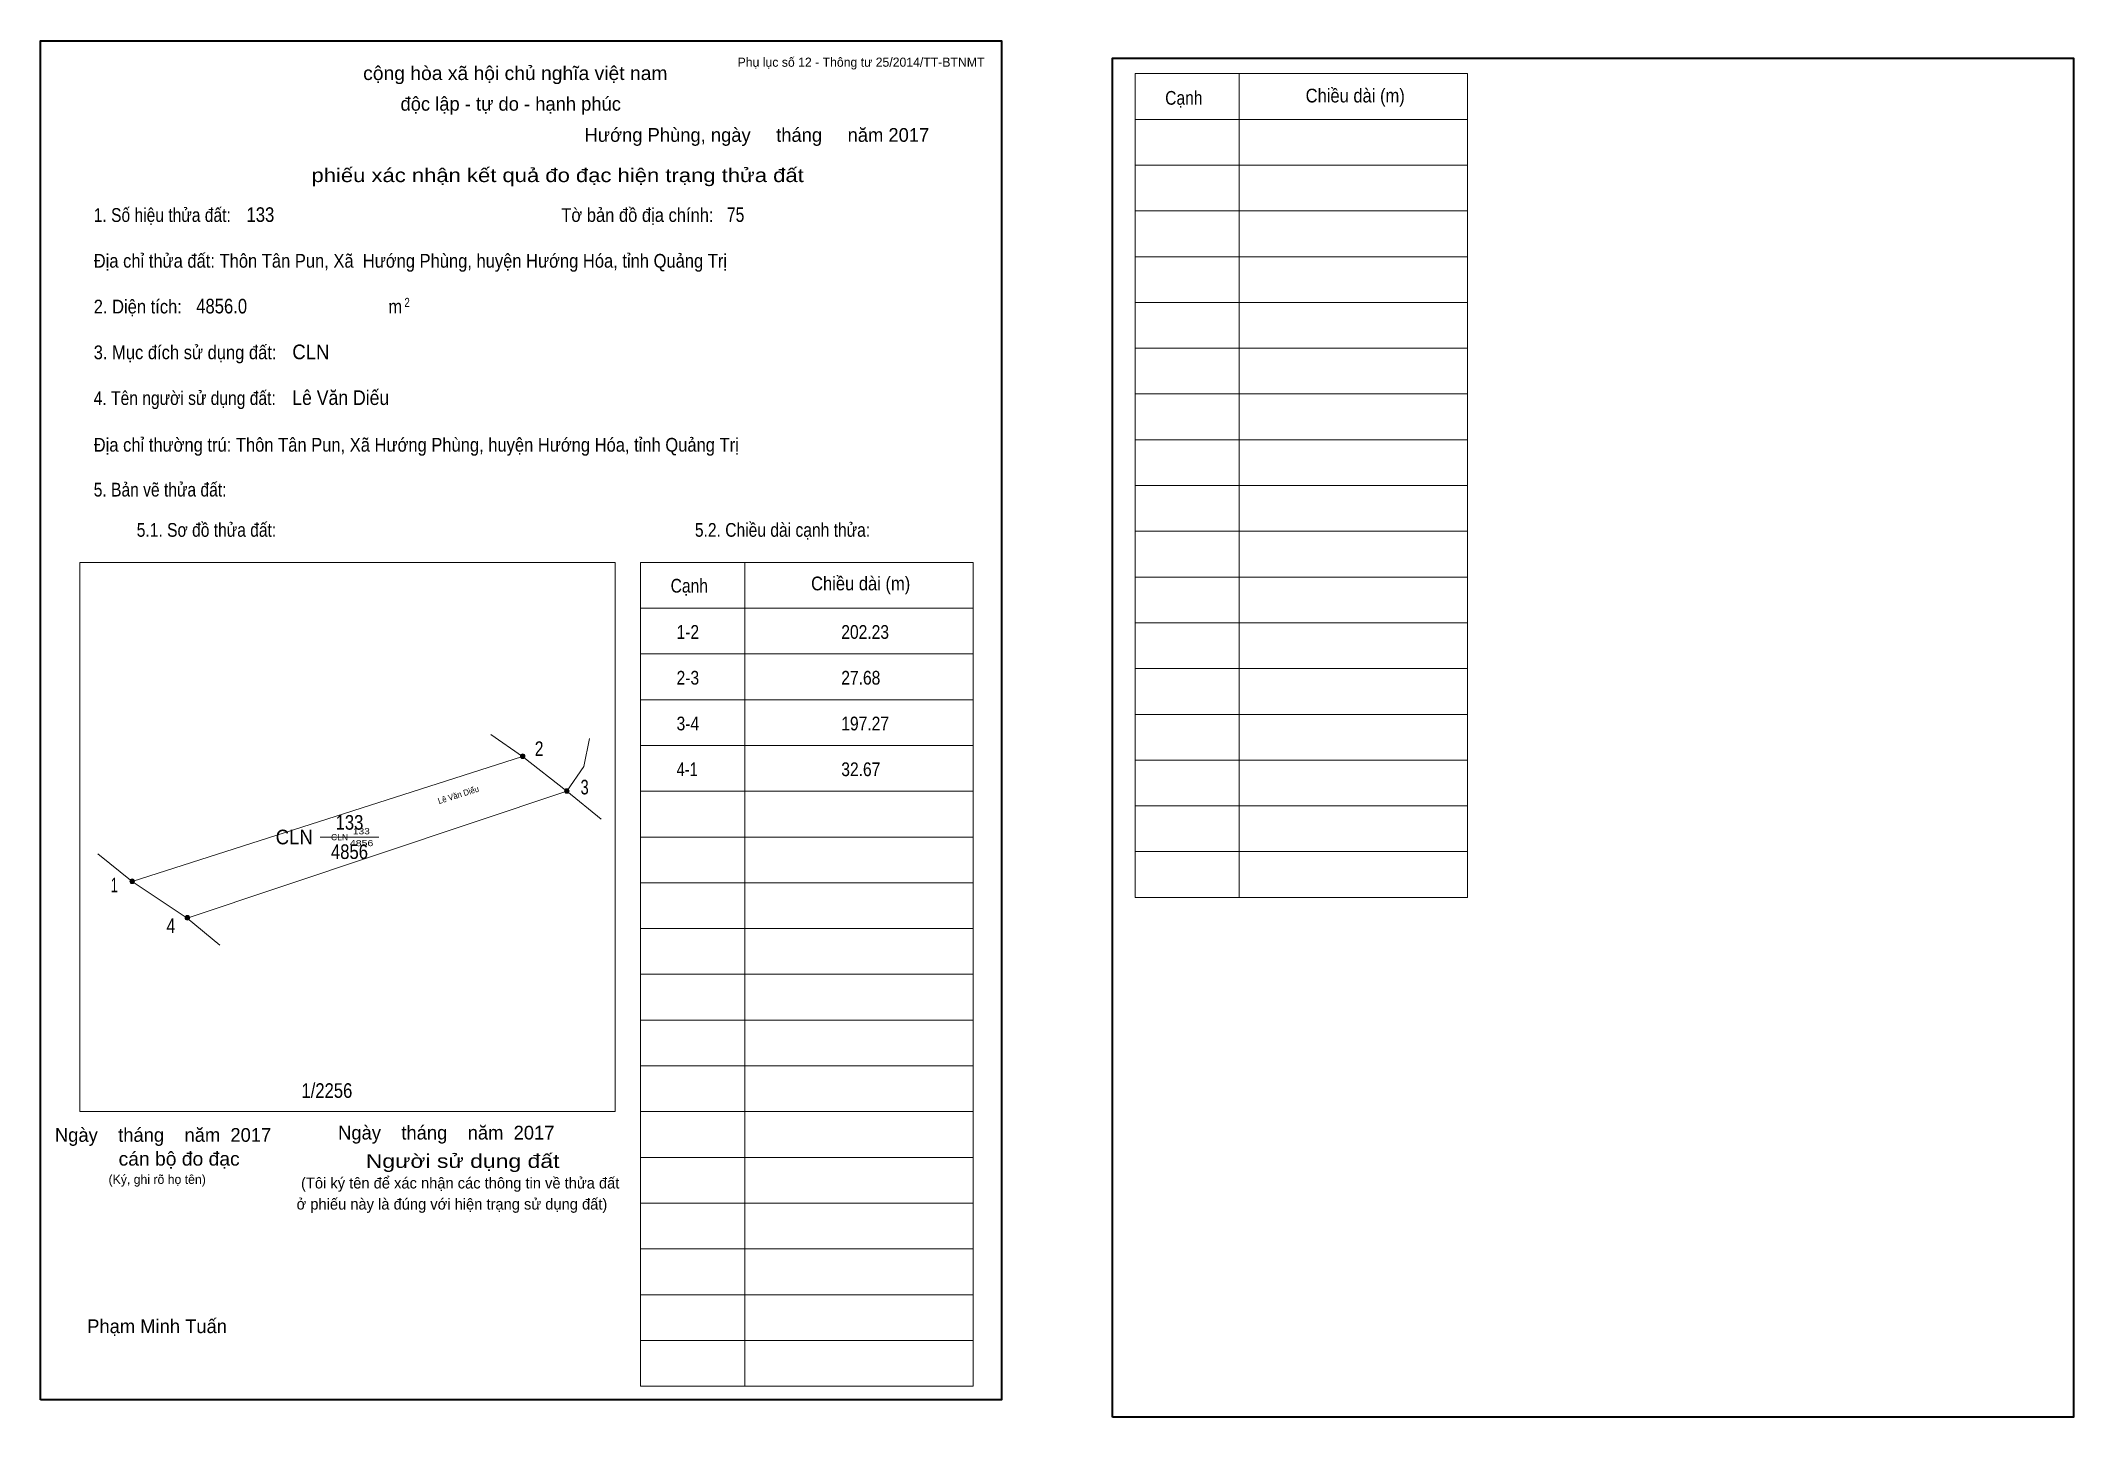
# Model space of a CAD drawing. Header units: centimetres. Extents: x 0 to 44.4, y -0.4 to 29.7.
import ezdxf
from ezdxf.enums import TextEntityAlignment as Align

# ---------------------------------------------------------------- set-up
doc = ezdxf.new("R2010")
doc.units = ezdxf.units.CM
doc.header["$LTSCALE"] = 0.12
for name, color, linetype, lineweight in [('13', 7, 'Continuous', 13), ('32', 7, 'Continuous', 13), ('33', 7, 'Continuous', 13), ('6', 7, 'Continuous', 13), ('63', 7, 'Continuous', 13)]:
    doc.layers.add(name, color=color, linetype=linetype, lineweight=lineweight)
for name, color, linetype in [('2', 7, 'Continuous'), ('30', 7, 'Continuous'), ('34', 7, 'Continuous')]:
    doc.layers.add(name, color=color, linetype=linetype)

msp = doc.modelspace()

# ---------------------------------------------------------------- hatches: boundary and pattern name
at = {"layer": '32'}
for points in [[(10.5861, 14.0647, 1), (10.4861, 14.0647, 1)], [(11.55, 13.306, 1), (11.45, 13.306, 1)], [(2.05, 11.3334, 1), (1.95, 11.3334, 1)], [(3.2581, 10.5353, 1), (3.1581, 10.5353, 1)]]:
    msp.add_hatch(color=256, dxfattribs=at).paths.add_polyline_path(points)

# ---------------------------------------------------------------- linework, layer by layer
at = {"layer": '13'}
msp.add_line((6.78, 12.3), (7.24, 12.3), dxfattribs=at)
at = {"layer": '32'}
for centre in [(10.5361, 14.0647), (11.5, 13.306), (2, 11.3334), (3.2081, 10.5353)]:
    msp.add_circle(centre, 0.05, dxfattribs=at)
at = {"layer": '33'}
msp.add_line((6.11, 12.3), (7.39, 12.3), dxfattribs=at)
at = {"layer": '6'}
for p, q in [((10.53, 14.06), (9.84, 14.54)), ((10.53, 14.06), (2, 11.33)), ((10.53, 14.06), (11.5, 13.3)), ((11.5, 13.3), (12.25, 12.69)), ((1.25, 11.93), (2, 11.33)), ((2, 11.33), (3.2, 10.53))]:
    msp.add_line(p, q, dxfattribs=at)
for points in [[(11.5, 13.3), (11.87, 13.84), (12, 14.45)], [(11.5, 13.3), (3.2, 10.53), (3.92, 9.94)]]:
    msp.add_lwpolyline(points, dxfattribs=at)
at = {"layer": '63'}
for p, q in [((23.92, 28.98), (31.19, 28.98)), ((23.92, 10.98), (23.92, 28.98)), ((26.2, 10.98), (26.2, 28.98)), ((31.19, 10.98), (31.19, 28.98)), ((23.92, 27.98), (31.19, 27.98)), ((23.92, 26.98), (31.19, 26.98)), ((23.92, 25.98), (31.19, 25.98)), ((23.92, 24.98), (31.19, 24.98)), ((23.92, 23.98), (31.19, 23.98)), ((23.92, 22.98), (31.19, 22.98)), ((23.92, 21.98), (31.19, 21.98)), ((23.92, 20.98), (31.19, 20.98)), ((23.92, 19.98), (31.19, 19.98)), ((23.92, 18.98), (31.19, 18.98)), ((0.86, 18.3), (12.56, 18.3)), ((0.86, 6.3), (0.86, 18.3)), ((12.56, 6.3), (12.56, 18.3)), ((13.11, 18.3), (20.38, 18.3)), ((13.11, 0.3), (13.11, 18.3)), ((15.39, 0.3), (15.39, 18.3)), ((20.38, 0.3), (20.38, 18.3)), ((23.92, 17.98), (31.19, 17.98)), ((13.11, 17.3), (20.38, 17.3)), ((23.92, 16.98), (31.19, 16.98)), ((13.11, 16.3), (20.38, 16.3)), ((23.92, 15.98), (31.19, 15.98)), ((13.11, 15.3), (20.38, 15.3)), ((23.92, 14.98), (31.19, 14.98)), ((13.11, 14.3), (20.38, 14.3)), ((23.92, 13.98), (31.19, 13.98)), ((13.11, 13.3), (20.38, 13.3)), ((23.92, 12.98), (31.19, 12.98)), ((13.11, 12.3), (20.38, 12.3)), ((23.92, 11.98), (31.19, 11.98)), ((13.11, 11.3), (20.38, 11.3)), ((23.92, 10.98), (31.19, 10.98)), ((13.11, 10.3), (20.38, 10.3)), ((13.11, 9.3), (20.38, 9.3)), ((13.11, 8.3), (20.38, 8.3)), ((13.11, 7.3), (20.38, 7.3)), ((0.86, 6.3), (12.56, 6.3)), ((13.11, 6.3), (20.38, 6.3)), ((13.11, 5.3), (20.38, 5.3)), ((13.11, 4.3), (20.38, 4.3)), ((13.11, 3.3), (20.38, 3.3)), ((13.11, 2.3), (20.38, 2.3)), ((13.11, 1.3), (20.38, 1.3)), ((13.11, 0.3), (20.38, 0.3))]:
    msp.add_line(p, q, dxfattribs=at)
at = {"layer": '63', "lineweight": 35}
for points in [[(0, 0), (0, 29.7), (21, 29.7), (21, 0)], [(23.43, -0.38), (23.43, 29.32), (44.43, 29.32), (44.43, -0.38)]]:
    msp.add_lwpolyline(points, close=True, dxfattribs=at)

# ---------------------------------------------------------------- texts
at = {"layer": '13'}
for s, width, p in [('133', 1.25, (7.01, 12.36)), ('4856', 1.3, (7.015, 12.1))]:
    msp.add_text(s, height=0.1329, dxfattribs=dict(at, width=width)).set_placement(p, align=Align.CENTER)
at = {"layer": '13', "width": 1.05}
msp.add_text('CLN', height=0.1329, dxfattribs=at).set_placement((6.72, 12.23), align=Align.RIGHT)
at = {"layer": '2', "width": 0.95}
msp.add_text('Lê Văn Diếu', height=0.1328, rotation=17.449, dxfattribs=at).set_placement((9.1501, 13.1583), align=Align.CENTER)
at = {"layer": '30'}
for s, height, width, p in [('1-2', 0.3, 0.85, (13.9, 16.63)), ('202.23', 0.3, 0.85, (17.5, 16.63)), ('2-3', 0.3, 0.85, (13.9, 15.63)), ('27.68', 0.3, 0.85, (17.5, 15.63)), ('3-4', 0.3, 0.85, (13.9, 14.63)), ('197.27', 0.3, 0.85, (17.5, 14.63)), ('4-1', 0.3, 0.8, (13.9, 13.63)), ('32.67', 0.3, 0.85, (17.5, 13.63)), ('1/2256', 0.32, 0.85, (5.7, 6.6))]:
    msp.add_text(s, height=height, dxfattribs=dict(at, width=width)).set_placement(p)
at = {"layer": '32'}
for s, width, p in [('2', 0.8, (10.895, 14.07)), ('3', 0.75, (11.89, 13.23)), ('1', 0.65, (1.61, 11.09)), ('4', 0.8, (2.845, 10.2))]:
    msp.add_text(s, height=0.32, dxfattribs=dict(at, width=width)).set_placement(p, align=Align.CENTER)
at = {"layer": '33', "width": 0.95}
msp.add_text('CLN', height=0.32, dxfattribs=at).set_placement((5.95, 12.14), align=Align.RIGHT)
at = {"layer": '33', "width": 0.85}
for s, p in [('133', (6.75, 12.46)), ('4856', (6.75, 11.82))]:
    msp.add_text(s, height=0.32, dxfattribs=at).set_placement(p, align=Align.CENTER)
at = {"layer": '34'}
for s, width, p in [('133', 0.85, (4.5, 25.74)), ('75', 0.8, (15, 25.74)), ('4856.0', 0.85, (3.4, 23.74)), ('CLN', 0.95, (5.5, 22.74)), ('Lê Văn Diếu', 0.9, (5.5, 21.74))]:
    msp.add_text(s, height=0.32, dxfattribs=dict(at, width=width)).set_placement(p)
at = {"layer": '63'}
for s, height, p in [('Phụ lục số 12 - Thông tư 25/2014/TT-BTNMT', 0.2, (20.63, 29.13)), ('Ngày    tháng    năm  2017', 0.3, (5.04, 5.64)), ('Ngày    tháng    năm  2017', 0.3, (11.23, 5.69)), ('(Ký, ghi rõ họ tên)', 0.2, (3.61, 4.72))]:
    msp.add_text(s, height=height, dxfattribs=at).set_placement(p, align=Align.RIGHT)
at = {"layer": '63', "width": 1.05}
msp.add_text('cộng hòa xã hội chủ nghĩa việt nam', height=0.3, dxfattribs=at).set_placement((10.375, 28.84), align=Align.CENTER)
at = {"layer": '63'}
for s, height, p in [('độc lập - tự do - hạnh phúc', 0.3, (10.275, 28.17)), ('Hướng Phùng, ngày     tháng     năm 2017', 0.3, (15.655, 27.49)), ('(Tôi ký tên để xác nhận các thông tin về thửa đất ', 0.24, (9.215, 4.62)), ('ở phiếu này là đúng với hiện trạng sử dụng đất)', 0.24, (8.99, 4.16)), ('Phạm Minh Tuấn', 0.3, (2.545, 1.46))]:
    msp.add_text(s, height=height, dxfattribs=at).set_placement(p, align=Align.CENTER)
for s, height, width, p in [('Cạnh', 0.3, 0.85, (24.58, 28.3)), ('Chiều dài (m)', 0.3, 0.9, (27.65, 28.35)), ('1. Số hiệu thửa đất:', 0.3, 0.85, (1.16, 25.74)), ('Tờ bản đồ địa chính:', 0.3, 0.9, (11.38, 25.74)), ('Địa chỉ thửa đất: Thôn Tân Pun, Xã  Hướng Phùng, huyện Hướng Hóa, tỉnh Quảng Trị', 0.3, 0.9, (1.16, 24.74)), ('2. Diện tích:', 0.3, 0.9, (1.16, 23.74)), ('2', 0.2, 0.8, (7.95, 23.88)), ('m', 0.3, 0.9, (7.6, 23.74)), ('3. Mục đích sử dụng đất:', 0.3, 0.9, (1.16, 22.74)), ('4. Tên người sử dụng đất:', 0.3, 0.85, (1.16, 21.74)), ('Địa chỉ thường trú: Thôn Tân Pun, Xã Hướng Phùng, huyện Hướng Hóa, tỉnh Quảng Trị', 0.3, 0.9, (1.16, 20.72)), ('5. Bản vẽ thửa đất:', 0.3, 0.85, (1.16, 19.74)), ('5.1. Sơ đồ thửa đất:', 0.3, 0.85, (2.1, 18.86)), ('5.2. Chiều dài cạnh thửa:', 0.3, 0.85, (14.3, 18.86)), ('Cạnh', 0.3, 0.85, (13.77, 17.64)), ('Chiều dài (m)', 0.3, 0.9, (16.84, 17.69))]:
    msp.add_text(s, height=height, dxfattribs=dict(at, width=width)).set_placement(p)
for s, width, p in [('phiếu xác nhận kết quả đo đạc hiện trạng thửa đất', 1.2, (16.68, 26.61)), ('cán bộ đo đạc', 1.05, (4.35, 5.12)), ('Người sử dụng đất', 1.25, (11.34, 5.07))]:
    msp.add_text(s, height=0.3, dxfattribs=dict(at, width=width)).set_placement(p, align=Align.RIGHT)

doc.saveas('drawing.dxf')
